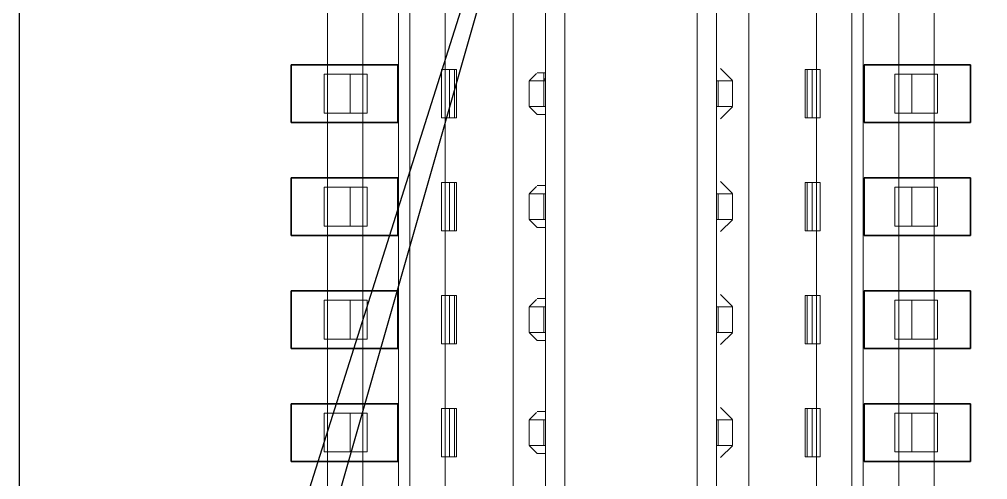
# Model space of a CAD drawing. Header units: millimetres. Extents: x 17 to 508, y 150 to 618.
# Drawn here: x 383.45 to 389.45, y 311.5 to 314.35 of the extents above; entities that cross this region are included whole.
import ezdxf

# ---------------------------------------------------------------- set-up
doc = ezdxf.new("R2010")
doc.units = ezdxf.units.MM
doc.linetypes.add('HIDDEN', pattern=[1.905, 1.27, -0.635])
for name, color, linetype in [('s_layer2', 7, 'Continuous'), ('susb-t_layer0', 3, 'Continuous'), ('中心线', 1, 'Continuous')]:
    doc.layers.add(name, color=color, linetype=linetype)
doc.layers.add('SPT', color=6, linetype='Continuous', lineweight=25)

msp = doc.modelspace()

# ---------------------------------------------------------------- linework, layer by layer
at = {"color": 7, "linetype": 'Continuous', "lineweight": 18}
for p, q in [((386.5077, 325.1505), (386.5077, 310.3322)), ((386.7077, 310.3274), (386.7077, 325.1553)), ((387.7677, 325.1553), (387.7677, 310.3274)), ((387.9677, 310.3322), (387.9677, 325.1505)), ((387.6477, 310.4913), (387.6477, 324.9913)), ((386.8277, 324.8547), (386.8277, 310.6913)), ((385.3577, 324.7213), (385.3577, 310.7613)), ((385.5777, 310.7613), (385.5777, 324.7213)), ((385.7977, 324.7213), (385.7977, 310.7613)), ((388.6777, 324.7213), (388.6777, 310.7613)), ((388.8977, 324.7213), (388.8977, 310.7613)), ((389.1177, 310.7613), (389.1177, 324.7213)), ((385.8677, 310.7613), (385.8677, 319.1413)), ((388.6077, 310.7613), (388.6077, 319.1413)), ((386.7077, 313.9805), (386.7077, 314.5022)), ((387.7677, 313.9805), (387.7677, 314.5022)), ((386.0877, 314.0413), (386.0877, 314.4413)), ((388.3877, 314.0413), (388.3877, 314.4413)), ((386.065, 314.0413), (386.065, 313.7413)), ((386.1448, 314.0413), (386.065, 314.0413)), ((386.1142, 314.0413), (386.0877, 314.0413)), ((386.1448, 313.7413), (386.1448, 314.0413)), ((386.1577, 314.0413), (386.1577, 313.7413)), ((387.7927, 314.0463), (387.8664, 313.9726)), ((388.3177, 314.0413), (388.3177, 313.7413)), ((388.4104, 314.0413), (388.3306, 314.0413)), ((388.3306, 314.0413), (388.3306, 313.7413)), ((388.3612, 314.0413), (388.3877, 314.0413)), ((388.4104, 314.0413), (388.4104, 313.7413)), ((385.3377, 314.0113), (385.3577, 314.0113)), ((385.3377, 314.0113), (385.3377, 313.7714)), ((386.6077, 313.8113), (386.6077, 313.9713)), ((386.6077, 313.9713), (386.7077, 313.9713)), ((386.6094, 313.9731), (386.6523, 314.016)), ((386.7077, 314.0213), (386.6977, 314.0213)), ((386.6977, 314.0213), (386.6977, 313.9713)), ((386.6977, 313.9713), (386.7077, 313.9913)), ((386.7077, 313.9913), (386.7077, 314.0213)), ((386.7081, 313.9713), (386.7077, 313.9805)), ((386.7081, 313.8113), (386.7081, 313.9713)), ((387.7677, 313.9713), (387.7677, 313.9805)), ((387.7677, 313.9713), (387.8677, 313.9713)), ((387.7677, 313.8113), (387.7677, 313.9713)), ((387.8677, 313.9713), (387.8677, 313.8113)), ((389.1377, 314.0113), (389.1177, 314.0113)), ((389.1377, 314.0113), (389.1377, 313.7714)), ((386.6077, 313.8113), (386.7077, 313.8113)), ((386.6577, 313.7613), (386.6094, 313.8096)), ((386.7077, 313.8022), (386.7081, 313.8113)), ((386.7077, 313.2805), (386.7077, 313.8022)), ((387.7677, 313.8113), (387.8677, 313.8113)), ((387.7677, 313.8022), (387.7677, 313.8113)), ((387.7677, 313.8022), (387.7677, 313.2805)), ((387.8664, 313.8101), (387.7927, 313.7363)), ((385.3577, 313.7714), (385.3377, 313.7714)), ((386.065, 313.7413), (386.1448, 313.7413)), ((386.0877, 313.3413), (386.0877, 313.7413)), ((388.4104, 313.7413), (388.3306, 313.7413)), ((388.3877, 313.3413), (388.3877, 313.7413)), ((389.1177, 313.7714), (389.1377, 313.7714)), ((385.3377, 313.3113), (385.3577, 313.3113)), ((385.3377, 313.3113), (385.3377, 313.0713)), ((386.065, 313.3413), (386.065, 313.0413)), ((386.1448, 313.3413), (386.065, 313.3413)), ((386.1142, 313.3413), (386.0877, 313.3413)), ((386.1448, 313.0413), (386.1448, 313.3413)), ((386.1577, 313.3413), (386.1577, 313.0413)), ((386.6094, 313.2731), (386.6523, 313.316)), ((387.7927, 313.3463), (387.8664, 313.2726)), ((388.3177, 313.3413), (388.3177, 313.0413)), ((388.4104, 313.3413), (388.3306, 313.3413)), ((388.3306, 313.3413), (388.3306, 313.0413)), ((388.3612, 313.3413), (388.3877, 313.3413)), ((388.4104, 313.3413), (388.4104, 313.0413)), ((389.1177, 313.3113), (389.1377, 313.3113)), ((389.1377, 313.3113), (389.1377, 313.0713)), ((386.6077, 313.1113), (386.6077, 313.2713)), ((386.6077, 313.2713), (386.7077, 313.2713)), ((386.7081, 313.2713), (386.7077, 313.2805)), ((386.7081, 313.1113), (386.7081, 313.2713)), ((387.7677, 313.2805), (387.7673, 313.2713)), ((387.7673, 313.2713), (387.7673, 313.1113)), ((387.7677, 313.2713), (387.8677, 313.2713)), ((387.8677, 313.2713), (387.8677, 313.1113)), ((385.3577, 313.0713), (385.3377, 313.0713)), ((386.6077, 313.1113), (386.7077, 313.1113)), ((386.6577, 313.0613), (386.6094, 313.1096)), ((386.7077, 313.1022), (386.7081, 313.1113)), ((386.7077, 312.5805), (386.7077, 313.1022)), ((387.7673, 313.1113), (387.7677, 313.1022)), ((387.7677, 313.1113), (387.8677, 313.1113)), ((387.7677, 313.1022), (387.7677, 312.5805)), ((387.8664, 313.1101), (387.7927, 313.0364)), ((389.1177, 313.0713), (389.1377, 313.0713)), ((386.065, 313.0413), (386.1448, 313.0413)), ((386.0877, 312.6413), (386.0877, 313.0413)), ((388.4104, 313.0413), (388.3306, 313.0413)), ((388.3877, 312.6413), (388.3877, 313.0413)), ((385.3377, 312.6113), (385.3577, 312.6113)), ((385.3377, 312.6113), (385.3377, 312.3713)), ((386.065, 312.6413), (386.065, 312.3413)), ((386.1448, 312.6413), (386.065, 312.6413)), ((386.1142, 312.6413), (386.0877, 312.6413)), ((386.1448, 312.3413), (386.1448, 312.6413)), ((386.1577, 312.6413), (386.1577, 312.3413)), ((386.6094, 312.5731), (386.6523, 312.616)), ((387.7927, 312.6463), (387.8664, 312.5726)), ((388.3177, 312.6413), (388.3177, 312.3413)), ((388.3306, 312.6413), (388.3306, 312.3413)), ((388.4104, 312.6413), (388.3306, 312.6413)), ((388.3612, 312.6413), (388.3877, 312.6413)), ((388.4104, 312.6413), (388.4104, 312.3413)), ((389.1177, 312.6113), (389.1377, 312.6113)), ((389.1377, 312.6113), (389.1377, 312.3713)), ((386.6077, 312.4113), (386.6077, 312.5713)), ((386.6077, 312.5713), (386.7077, 312.5713)), ((386.7081, 312.5713), (386.7077, 312.5805)), ((386.7081, 312.4113), (386.7081, 312.5713)), ((387.7677, 312.5805), (387.7673, 312.5713)), ((387.7673, 312.5713), (387.7673, 312.4113)), ((387.7677, 312.5713), (387.8677, 312.5713)), ((387.8677, 312.5713), (387.8677, 312.4113)), ((386.6077, 312.4113), (386.7077, 312.4113)), ((386.6577, 312.3614), (386.6094, 312.4096)), ((386.7077, 312.4022), (386.7081, 312.4113)), ((387.7673, 312.4113), (387.7677, 312.4022)), ((387.7677, 312.4113), (387.8677, 312.4113)), ((387.8664, 312.4101), (387.7927, 312.3363)), ((385.3577, 312.3713), (385.3377, 312.3713)), ((386.7077, 311.8805), (386.7077, 312.4022)), ((387.7677, 312.4022), (387.7677, 311.8805)), ((389.1177, 312.3713), (389.1377, 312.3713)), ((386.065, 312.3413), (386.1448, 312.3413)), ((386.0877, 311.9413), (386.0877, 312.3413)), ((388.4104, 312.3413), (388.3306, 312.3413)), ((388.3877, 311.9413), (388.3877, 312.3413)), ((386.065, 311.9413), (386.065, 311.6413)), ((386.1448, 311.9413), (386.065, 311.9413)), ((386.1142, 311.9413), (386.0877, 311.9413)), ((386.1448, 311.6413), (386.1448, 311.9413)), ((386.1577, 311.9413), (386.1577, 311.6413)), ((387.7927, 311.9463), (387.8664, 311.8726)), ((388.3177, 311.9413), (388.3177, 311.6413)), ((388.3306, 311.9413), (388.3306, 311.6413)), ((388.4104, 311.9413), (388.3306, 311.9413)), ((388.3612, 311.9413), (388.3877, 311.9413)), ((388.4104, 311.9413), (388.4104, 311.6413)), ((385.3377, 311.9114), (385.3577, 311.9114)), ((385.3377, 311.9114), (385.3377, 311.6713)), ((386.6077, 311.7113), (386.6077, 311.8713)), ((386.6077, 311.8713), (386.7077, 311.8713)), ((386.6094, 311.8731), (386.6523, 311.916)), ((386.7081, 311.8713), (386.7077, 311.8805)), ((386.7081, 311.7113), (386.7081, 311.8713)), ((387.7677, 311.8805), (387.7673, 311.8713)), ((387.7673, 311.8713), (387.7673, 311.7113)), ((387.7677, 311.8713), (387.8677, 311.8713)), ((387.8677, 311.8713), (387.8677, 311.7113)), ((389.1177, 311.9114), (389.1377, 311.9114)), ((389.1377, 311.9114), (389.1377, 311.6713)), ((386.6077, 311.7113), (386.7077, 311.7113)), ((386.6577, 311.6613), (386.6094, 311.7096)), ((386.7077, 311.7022), (386.7081, 311.7113)), ((386.7077, 311.1805), (386.7077, 311.7022)), ((387.7673, 311.7113), (387.7677, 311.7022)), ((387.7677, 311.7113), (387.8677, 311.7113)), ((387.7677, 311.7022), (387.7677, 311.1805)), ((387.8664, 311.7101), (387.7927, 311.6363)), ((385.3577, 311.6713), (385.3377, 311.6713)), ((386.065, 311.6413), (386.1448, 311.6413)), ((386.0877, 311.2413), (386.0877, 311.6413)), ((388.4104, 311.6413), (388.3306, 311.6413)), ((388.3877, 311.2413), (388.3877, 311.6413)), ((389.1177, 311.6713), (389.1377, 311.6713))]:
    msp.add_line(p, q, dxfattribs=at)
at = {"color": 7, "linetype": 'HIDDEN', "lineweight": 18}
for p, q in [((386.0877, 313.7413), (386.0877, 314.0413)), ((386.1142, 314.0413), (386.1142, 313.7413)), ((388.3612, 314.0413), (388.3612, 313.7413)), ((388.3877, 314.0413), (388.3877, 313.7413)), ((385.3377, 313.7714), (385.3377, 314.0113)), ((385.3577, 314.0113), (385.603, 314.0113)), ((385.4977, 314.0113), (385.3577, 314.0113)), ((385.603, 314.0113), (385.4977, 314.0113)), ((385.4977, 314.0113), (385.4977, 313.7714)), ((385.603, 314.0113), (385.603, 313.7714)), ((386.6977, 313.9713), (386.6131, 313.9713)), ((386.6977, 313.8113), (386.6977, 313.9713)), ((386.7077, 314.0213), (386.7077, 313.9713)), ((386.7077, 313.7613), (386.7077, 314.0213)), ((386.7077, 313.9713), (386.7077, 313.8113)), ((387.7677, 314.0213), (387.7677, 313.9713)), ((387.7677, 313.7613), (387.7677, 314.0213)), ((387.7677, 313.9713), (387.7677, 313.8113)), ((387.7777, 313.9713), (387.7777, 313.8113)), ((388.8723, 314.0113), (388.9777, 314.0113)), ((388.8723, 314.0113), (389.1177, 314.0113)), ((388.8723, 313.7714), (388.8723, 314.0113)), ((388.9777, 314.0113), (389.1177, 314.0113)), ((388.9777, 313.7714), (388.9777, 314.0113)), ((386.7077, 313.8113), (386.7077, 313.7613)), ((387.7677, 313.8113), (387.7677, 313.7613)), ((385.3377, 313.7714), (385.4977, 313.7714)), ((385.603, 313.7714), (385.3577, 313.7714)), ((385.4977, 313.7714), (385.603, 313.7714)), ((386.1142, 313.7413), (386.0877, 313.7413)), ((388.3612, 313.7413), (388.3877, 313.7413)), ((389.1177, 313.7714), (388.8723, 313.7714)), ((388.8723, 313.7714), (388.9777, 313.7714)), ((389.1377, 313.7714), (388.9777, 313.7714)), ((385.3377, 313.0713), (385.3377, 313.3113)), ((385.3577, 313.3113), (385.603, 313.3113)), ((385.4977, 313.3113), (385.3577, 313.3113)), ((385.603, 313.3113), (385.4977, 313.3113)), ((385.4977, 313.3113), (385.4977, 313.0713)), ((385.603, 313.3113), (385.603, 313.0713)), ((386.0877, 313.0413), (386.0877, 313.3413)), ((386.1142, 313.3413), (386.1142, 313.0413)), ((386.7077, 313.3214), (386.7077, 313.2713)), ((386.7077, 313.0613), (386.7077, 313.3214)), ((387.7677, 313.3214), (387.7677, 313.2713)), ((387.7677, 313.0613), (387.7677, 313.3214)), ((388.3612, 313.3413), (388.3612, 313.0413)), ((388.3877, 313.3413), (388.3877, 313.0413)), ((388.8723, 313.3113), (388.9777, 313.3113)), ((388.8723, 313.3113), (389.1177, 313.3113)), ((388.8723, 313.0713), (388.8723, 313.3113)), ((388.9777, 313.3113), (389.1177, 313.3113)), ((388.9777, 313.0713), (388.9777, 313.3113)), ((386.6977, 313.2713), (386.6977, 313.1113)), ((386.7077, 313.2713), (386.7077, 313.1113)), ((387.7677, 313.2713), (387.7677, 313.1113)), ((387.7777, 313.2713), (387.7777, 313.1113)), ((385.3377, 313.0713), (385.4977, 313.0713)), ((385.603, 313.0713), (385.3577, 313.0713)), ((385.4977, 313.0713), (385.603, 313.0713)), ((386.7077, 313.1113), (386.7077, 313.0613)), ((387.7677, 313.1113), (387.7677, 313.0613)), ((389.1177, 313.0713), (388.8723, 313.0713)), ((388.8723, 313.0713), (388.9777, 313.0713)), ((389.1377, 313.0713), (388.9777, 313.0713)), ((386.1142, 313.0413), (386.0877, 313.0413)), ((388.3612, 313.0413), (388.3877, 313.0413)), ((385.3377, 312.3713), (385.3377, 312.6113)), ((385.3577, 312.6113), (385.603, 312.6113)), ((385.4977, 312.6113), (385.3577, 312.6113)), ((385.603, 312.6113), (385.4977, 312.6113)), ((385.4977, 312.6113), (385.4977, 312.3713)), ((385.603, 312.6113), (385.603, 312.3713)), ((386.0877, 312.3413), (386.0877, 312.6413)), ((386.1142, 312.6413), (386.1142, 312.3413)), ((386.7077, 312.6213), (386.7077, 312.5713)), ((386.7077, 312.3614), (386.7077, 312.6213)), ((387.7677, 312.6213), (387.7677, 312.5713)), ((387.7677, 312.3614), (387.7677, 312.6213)), ((388.3612, 312.6413), (388.3612, 312.3413)), ((388.3877, 312.6413), (388.3877, 312.3413)), ((388.8723, 312.6113), (388.9777, 312.6113)), ((388.8723, 312.6113), (389.1177, 312.6113)), ((388.8723, 312.3713), (388.8723, 312.6113)), ((388.9777, 312.6113), (389.1177, 312.6113)), ((388.9777, 312.3713), (388.9777, 312.6113)), ((386.6977, 312.5713), (386.6977, 312.4113)), ((386.7077, 312.5713), (386.7077, 312.4113)), ((387.7677, 312.5713), (387.7677, 312.4113)), ((387.8669, 312.5713), (387.7777, 312.5713)), ((387.7777, 312.5713), (387.7777, 312.4113)), ((386.7077, 312.4113), (386.7077, 312.3614)), ((387.7677, 312.4113), (387.7677, 312.3614)), ((385.3377, 312.3713), (385.4977, 312.3713)), ((385.603, 312.3713), (385.3577, 312.3713)), ((385.4977, 312.3713), (385.603, 312.3713)), ((389.1177, 312.3713), (388.8723, 312.3713)), ((388.8723, 312.3713), (388.9777, 312.3713)), ((389.1377, 312.3713), (388.9777, 312.3713)), ((386.1142, 312.3413), (386.0877, 312.3413)), ((388.3612, 312.3413), (388.3877, 312.3413)), ((386.0877, 311.6413), (386.0877, 311.9413)), ((386.1142, 311.9413), (386.1142, 311.6413)), ((388.3612, 311.9413), (388.3612, 311.6413)), ((388.3877, 311.9413), (388.3877, 311.6413)), ((385.3377, 311.6713), (385.3377, 311.9114)), ((385.3577, 311.9114), (385.603, 311.9114)), ((385.4977, 311.9114), (385.3577, 311.9114)), ((385.603, 311.9114), (385.4977, 311.9114)), ((385.4977, 311.9114), (385.4977, 311.6713)), ((385.603, 311.9114), (385.603, 311.6713)), ((386.6977, 311.7113), (386.6977, 311.8713)), ((386.7077, 311.9213), (386.7077, 311.8713)), ((386.7077, 311.6613), (386.7077, 311.9213)), ((386.7077, 311.8713), (386.7077, 311.7113)), ((387.7677, 311.9213), (387.7677, 311.8713)), ((387.7677, 311.6613), (387.7677, 311.9213)), ((387.7677, 311.8713), (387.7677, 311.7113)), ((387.7777, 311.8713), (387.7777, 311.7113)), ((388.8723, 311.9114), (388.9777, 311.9114)), ((388.8723, 311.9114), (389.1177, 311.9114)), ((388.8723, 311.6713), (388.8723, 311.9114)), ((388.9777, 311.9114), (389.1177, 311.9114)), ((388.9777, 311.6713), (388.9777, 311.9114)), ((386.7077, 311.7113), (386.7077, 311.6613)), ((387.7677, 311.7113), (387.7677, 311.6613)), ((385.3377, 311.6713), (385.4977, 311.6713)), ((385.603, 311.6713), (385.3577, 311.6713)), ((385.4977, 311.6713), (385.603, 311.6713)), ((386.1142, 311.6413), (386.0877, 311.6413)), ((388.3612, 311.6413), (388.3877, 311.6413)), ((389.1177, 311.6713), (388.8723, 311.6713)), ((388.8723, 311.6713), (388.9777, 311.6713)), ((389.1377, 311.6713), (388.9777, 311.6713))]:
    msp.add_line(p, q, dxfattribs=at)
at = {"color": 7, "linetype": 'Continuous', "lineweight": 18}
for points, knots in [([(386.0877, 314.0413), (386.0867, 314.0413), (386.0847, 314.0413), (386.0716, 314.0413), (386.065, 314.0413)], [0, 0, 0, 0, 0.4999814, 1, 1, 1, 1]), ([(386.1577, 314.0413), (386.1571, 314.0413), (386.1559, 314.0413), (386.1463, 314.0413), (386.1323, 314.0413), (386.1202, 314.0413), (386.1142, 314.0413)], [0, 0, 0, 0, 0.249992, 0.500008, 0.750014, 1, 1, 1, 1]), ([(386.1448, 314.0413), (386.1485, 314.0413), (386.1559, 314.0413), (386.1571, 314.0413), (386.1577, 314.0413)], [0, 0, 0, 0, 0.500041, 1, 1, 1, 1]), ([(388.3177, 314.0413), (388.3183, 314.0413), (388.3195, 314.0413), (388.329, 314.0413), (388.343, 314.0413), (388.3551, 314.0413), (388.3612, 314.0413)], [0, 0, 0, 0, 0.250003, 0.499908, 0.750034, 1, 1, 1, 1]), ([(388.3306, 314.0413), (388.3269, 314.0413), (388.3194, 314.0413), (388.3183, 314.0413), (388.3177, 314.0413)], [0, 0, 0, 0, 0.500131, 1, 1, 1, 1]), ([(388.4104, 314.0413), (388.4038, 314.0413), (388.3906, 314.0413), (388.3887, 314.0413), (388.3877, 314.0413)], [0, 0, 0, 0, 0.499994, 1, 1, 1, 1]), ([(386.1448, 313.7413), (386.1485, 313.7413), (386.1559, 313.7413), (386.1571, 313.7413), (386.1577, 313.7413)], [0, 0, 0, 0, 0.500041, 1, 1, 1, 1]), ([(388.3306, 313.7413), (388.3269, 313.7413), (388.3194, 313.7413), (388.3183, 313.7413), (388.3177, 313.7413)], [0, 0, 0, 0, 0.500131, 1, 1, 1, 1]), ([(386.0877, 313.3413), (386.0867, 313.3413), (386.0847, 313.3413), (386.0716, 313.3413), (386.065, 313.3413)], [0, 0, 0, 0, 0.4999814, 1, 1, 1, 1]), ([(386.1577, 313.3413), (386.1571, 313.3413), (386.1559, 313.3413), (386.1463, 313.3413), (386.1323, 313.3413), (386.1202, 313.3413), (386.1142, 313.3413)], [0, 0, 0, 0, 0.249992, 0.500008, 0.750014, 1, 1, 1, 1]), ([(386.1448, 313.3413), (386.1485, 313.3413), (386.1559, 313.3413), (386.1571, 313.3413), (386.1577, 313.3413)], [0, 0, 0, 0, 0.500041, 1, 1, 1, 1]), ([(388.3177, 313.3413), (388.3183, 313.3413), (388.3195, 313.3413), (388.329, 313.3413), (388.343, 313.3413), (388.3551, 313.3413), (388.3612, 313.3413)], [0, 0, 0, 0, 0.250003, 0.499908, 0.750034, 1, 1, 1, 1]), ([(388.3306, 313.3413), (388.3269, 313.3413), (388.3194, 313.3413), (388.3183, 313.3413), (388.3177, 313.3413)], [0, 0, 0, 0, 0.500131, 1, 1, 1, 1]), ([(388.4104, 313.3413), (388.4038, 313.3413), (388.3906, 313.3413), (388.3887, 313.3413), (388.3877, 313.3413)], [0, 0, 0, 0, 0.499994, 1, 1, 1, 1]), ([(386.1448, 313.0413), (386.1485, 313.0413), (386.1559, 313.0413), (386.1571, 313.0413), (386.1577, 313.0413)], [0, 0, 0, 0, 0.500041, 1, 1, 1, 1]), ([(388.3306, 313.0413), (388.3269, 313.0413), (388.3194, 313.0413), (388.3183, 313.0413), (388.3177, 313.0413)], [0, 0, 0, 0, 0.500131, 1, 1, 1, 1]), ([(386.0877, 312.6413), (386.0867, 312.6413), (386.0847, 312.6413), (386.0716, 312.6413), (386.065, 312.6413)], [0, 0, 0, 0, 0.4999814, 1, 1, 1, 1]), ([(386.1577, 312.6413), (386.1571, 312.6413), (386.1559, 312.6413), (386.1463, 312.6413), (386.1323, 312.6413), (386.1202, 312.6413), (386.1142, 312.6413)], [0, 0, 0, 0, 0.249992, 0.500008, 0.750014, 1, 1, 1, 1]), ([(386.1448, 312.6413), (386.1485, 312.6413), (386.1559, 312.6413), (386.1571, 312.6413), (386.1577, 312.6413)], [0, 0, 0, 0, 0.500041, 1, 1, 1, 1]), ([(388.3177, 312.6413), (388.3183, 312.6413), (388.3195, 312.6413), (388.329, 312.6413), (388.343, 312.6413), (388.3551, 312.6413), (388.3612, 312.6413)], [0, 0, 0, 0, 0.250003, 0.499908, 0.750034, 1, 1, 1, 1]), ([(388.3306, 312.6413), (388.3269, 312.6413), (388.3194, 312.6413), (388.3183, 312.6413), (388.3177, 312.6413)], [0, 0, 0, 0, 0.500131, 1, 1, 1, 1]), ([(388.4104, 312.6413), (388.4038, 312.6413), (388.3906, 312.6413), (388.3887, 312.6413), (388.3877, 312.6413)], [0, 0, 0, 0, 0.499994, 1, 1, 1, 1]), ([(386.1448, 312.3413), (386.1485, 312.3413), (386.1559, 312.3413), (386.1571, 312.3413), (386.1577, 312.3413)], [0, 0, 0, 0, 0.500041, 1, 1, 1, 1]), ([(388.3306, 312.3413), (388.3269, 312.3413), (388.3194, 312.3413), (388.3183, 312.3413), (388.3177, 312.3413)], [0, 0, 0, 0, 0.500131, 1, 1, 1, 1]), ([(386.0877, 311.9413), (386.0867, 311.9413), (386.0847, 311.9413), (386.0716, 311.9413), (386.065, 311.9413)], [0, 0, 0, 0, 0.4999814, 1, 1, 1, 1]), ([(386.1577, 311.9413), (386.1571, 311.9413), (386.1559, 311.9413), (386.1463, 311.9413), (386.1323, 311.9413), (386.1202, 311.9413), (386.1142, 311.9413)], [0, 0, 0, 0, 0.249992, 0.500008, 0.750014, 1, 1, 1, 1]), ([(386.1448, 311.9413), (386.1485, 311.9413), (386.1559, 311.9413), (386.1571, 311.9413), (386.1577, 311.9413)], [0, 0, 0, 0, 0.500041, 1, 1, 1, 1]), ([(388.3177, 311.9413), (388.3183, 311.9413), (388.3195, 311.9413), (388.329, 311.9413), (388.343, 311.9413), (388.3551, 311.9413), (388.3612, 311.9413)], [0, 0, 0, 0, 0.250003, 0.499908, 0.750034, 1, 1, 1, 1]), ([(388.3306, 311.9413), (388.3269, 311.9413), (388.3194, 311.9413), (388.3183, 311.9413), (388.3177, 311.9413)], [0, 0, 0, 0, 0.500131, 1, 1, 1, 1]), ([(388.4104, 311.9413), (388.4038, 311.9413), (388.3906, 311.9413), (388.3887, 311.9413), (388.3877, 311.9413)], [0, 0, 0, 0, 0.499994, 1, 1, 1, 1]), ([(386.1448, 311.6413), (386.1485, 311.6413), (386.1559, 311.6413), (386.1571, 311.6413), (386.1577, 311.6413)], [0, 0, 0, 0, 0.500041, 1, 1, 1, 1]), ([(388.3306, 311.6413), (388.3269, 311.6413), (388.3194, 311.6413), (388.3183, 311.6413), (388.3177, 311.6413)], [0, 0, 0, 0, 0.500131, 1, 1, 1, 1])]:
    msp.add_open_spline(points, degree=3, knots=knots, dxfattribs=at)
at = {"color": 7, "linetype": 'HIDDEN', "lineweight": 18}
for points, knots in [([(386.7077, 314.0213), (386.7003, 314.0213), (386.6856, 314.0213), (386.6699, 314.0213), (386.6599, 314.0213), (386.6566, 314.0213), (386.6599, 314.0213), (386.6699, 314.0213), (386.6856, 314.0213), (386.7003, 314.0213), (386.7077, 314.0213)], [0, 0, 0, 0, 0.1250087, 0.2500195, 0.3750001, 0.4999865, 0.6250044, 0.749985, 0.8749691, 1, 1, 1, 1]), ([(386.065, 313.7413), (386.0716, 313.7413), (386.0847, 313.7413), (386.0867, 313.7413), (386.0877, 313.7413)], [0, 0, 0, 0, 0.5000186, 1, 1, 1, 1]), ([(386.1577, 313.7413), (386.1571, 313.7413), (386.1559, 313.7413), (386.1463, 313.7413), (386.1323, 313.7413), (386.1202, 313.7413), (386.1142, 313.7413)], [0, 0, 0, 0, 0.249992, 0.500008, 0.750014, 1, 1, 1, 1]), ([(386.7077, 313.7613), (386.7003, 313.7613), (386.6856, 313.7613), (386.6699, 313.7613), (386.6599, 313.7613), (386.6566, 313.7613), (386.6599, 313.7613), (386.6699, 313.7613), (386.6856, 313.7613), (386.7003, 313.7613), (386.7077, 313.7613)], [0, 0, 0, 0, 0.1250309, 0.250015, 0.3749956, 0.5000135, 0.6249999, 0.7499805, 0.8749913, 1, 1, 1, 1]), ([(388.3177, 313.7413), (388.3183, 313.7413), (388.3195, 313.7413), (388.329, 313.7413), (388.343, 313.7413), (388.3551, 313.7413), (388.3612, 313.7413)], [0, 0, 0, 0, 0.250003, 0.499908, 0.750034, 1, 1, 1, 1]), ([(388.3877, 313.7413), (388.3887, 313.7413), (388.3906, 313.7413), (388.4038, 313.7413), (388.4104, 313.7413)], [0, 0, 0, 0, 0.500006, 1, 1, 1, 1]), ([(386.7077, 313.3214), (386.7003, 313.3214), (386.6856, 313.3214), (386.6699, 313.3214), (386.6599, 313.3214), (386.6566, 313.3214), (386.6599, 313.3214), (386.6699, 313.3214), (386.6856, 313.3214), (386.7003, 313.3214), (386.7077, 313.3214)], [0, 0, 0, 0, 0.1250087, 0.2500195, 0.3750001, 0.4999865, 0.6250044, 0.749985, 0.8749691, 1, 1, 1, 1]), ([(386.065, 313.0413), (386.0716, 313.0413), (386.0847, 313.0413), (386.0867, 313.0413), (386.0877, 313.0413)], [0, 0, 0, 0, 0.5000186, 1, 1, 1, 1]), ([(386.1577, 313.0413), (386.1571, 313.0413), (386.1559, 313.0413), (386.1463, 313.0413), (386.1323, 313.0413), (386.1202, 313.0413), (386.1142, 313.0413)], [0, 0, 0, 0, 0.249992, 0.500008, 0.750014, 1, 1, 1, 1]), ([(386.7077, 313.0613), (386.7003, 313.0613), (386.6856, 313.0613), (386.6699, 313.0613), (386.6599, 313.0613), (386.6566, 313.0613), (386.6599, 313.0613), (386.6699, 313.0613), (386.6856, 313.0613), (386.7003, 313.0613), (386.7077, 313.0613)], [0, 0, 0, 0, 0.1250309, 0.250015, 0.3749956, 0.5000135, 0.6249999, 0.7499805, 0.8749913, 1, 1, 1, 1]), ([(388.3177, 313.0413), (388.3183, 313.0413), (388.3195, 313.0413), (388.329, 313.0413), (388.343, 313.0413), (388.3551, 313.0413), (388.3612, 313.0413)], [0, 0, 0, 0, 0.250003, 0.499908, 0.750034, 1, 1, 1, 1]), ([(388.3877, 313.0413), (388.3887, 313.0413), (388.3906, 313.0413), (388.4038, 313.0413), (388.4104, 313.0413)], [0, 0, 0, 0, 0.500006, 1, 1, 1, 1]), ([(386.7077, 312.6213), (386.7003, 312.6213), (386.6856, 312.6213), (386.6699, 312.6213), (386.6599, 312.6213), (386.6566, 312.6213), (386.6599, 312.6213), (386.6699, 312.6213), (386.6856, 312.6213), (386.7003, 312.6213), (386.7077, 312.6213)], [0, 0, 0, 0, 0.1250087, 0.2500195, 0.3750001, 0.4999865, 0.6250044, 0.749985, 0.8749691, 1, 1, 1, 1]), ([(386.7077, 312.3614), (386.7003, 312.3614), (386.6856, 312.3614), (386.6699, 312.3614), (386.6599, 312.3614), (386.6566, 312.3614), (386.6599, 312.3614), (386.6699, 312.3614), (386.6856, 312.3614), (386.7003, 312.3614), (386.7077, 312.3614)], [0, 0, 0, 0, 0.1250309, 0.250015, 0.3749956, 0.5000135, 0.6249999, 0.7499805, 0.8749913, 1, 1, 1, 1]), ([(386.065, 312.3413), (386.0716, 312.3413), (386.0847, 312.3413), (386.0867, 312.3413), (386.0877, 312.3413)], [0, 0, 0, 0, 0.5000186, 1, 1, 1, 1]), ([(386.1577, 312.3413), (386.1571, 312.3413), (386.1559, 312.3413), (386.1463, 312.3413), (386.1323, 312.3413), (386.1202, 312.3413), (386.1142, 312.3413)], [0, 0, 0, 0, 0.249992, 0.500008, 0.750014, 1, 1, 1, 1]), ([(388.3177, 312.3413), (388.3183, 312.3413), (388.3195, 312.3413), (388.329, 312.3413), (388.343, 312.3413), (388.3551, 312.3413), (388.3612, 312.3413)], [0, 0, 0, 0, 0.250003, 0.499908, 0.750034, 1, 1, 1, 1]), ([(388.3877, 312.3413), (388.3887, 312.3413), (388.3906, 312.3413), (388.4038, 312.3413), (388.4104, 312.3413)], [0, 0, 0, 0, 0.500006, 1, 1, 1, 1]), ([(386.7077, 311.9213), (386.7003, 311.9213), (386.6856, 311.9213), (386.6699, 311.9213), (386.6599, 311.9213), (386.6566, 311.9213), (386.6599, 311.9213), (386.6699, 311.9213), (386.6856, 311.9213), (386.7003, 311.9213), (386.7077, 311.9213)], [0, 0, 0, 0, 0.1250087, 0.2500195, 0.3750001, 0.4999865, 0.6250044, 0.749985, 0.8749691, 1, 1, 1, 1]), ([(386.065, 311.6413), (386.0716, 311.6413), (386.0847, 311.6413), (386.0867, 311.6413), (386.0877, 311.6413)], [0, 0, 0, 0, 0.5000186, 1, 1, 1, 1]), ([(386.1577, 311.6413), (386.1571, 311.6413), (386.1559, 311.6413), (386.1463, 311.6413), (386.1323, 311.6413), (386.1202, 311.6413), (386.1142, 311.6413)], [0, 0, 0, 0, 0.249992, 0.500008, 0.750014, 1, 1, 1, 1]), ([(386.7077, 311.6613), (386.7003, 311.6613), (386.6856, 311.6613), (386.6699, 311.6613), (386.6599, 311.6613), (386.6566, 311.6613), (386.6599, 311.6613), (386.6699, 311.6613), (386.6856, 311.6613), (386.7003, 311.6613), (386.7077, 311.6613)], [0, 0, 0, 0, 0.1250309, 0.250015, 0.3749956, 0.5000135, 0.6249999, 0.7499805, 0.8749913, 1, 1, 1, 1]), ([(388.3177, 311.6413), (388.3183, 311.6413), (388.3195, 311.6413), (388.329, 311.6413), (388.343, 311.6413), (388.3551, 311.6413), (388.3612, 311.6413)], [0, 0, 0, 0, 0.250003, 0.499908, 0.750034, 1, 1, 1, 1]), ([(388.3877, 311.6413), (388.3887, 311.6413), (388.3906, 311.6413), (388.4038, 311.6413), (388.4104, 311.6413)], [0, 0, 0, 0, 0.500006, 1, 1, 1, 1])]:
    msp.add_open_spline(points, degree=3, knots=knots, dxfattribs=at)
at = {"layer": 's_layer2', "color": 2}
for points in [[(385.1325, 314.069), (385.7929, 314.069), (385.7929, 313.7134), (385.1325, 313.7134)], [(388.6824, 314.069), (389.3428, 314.069), (389.3428, 313.7134), (388.6824, 313.7134)], [(385.1325, 313.369), (385.7929, 313.369), (385.7929, 313.0134), (385.1325, 313.0134)], [(388.6824, 313.369), (389.3428, 313.369), (389.3428, 313.0134), (388.6824, 313.0134)], [(385.1325, 312.669), (385.7929, 312.669), (385.7929, 312.3134), (385.1325, 312.3134)], [(388.6824, 312.669), (389.3428, 312.669), (389.3428, 312.3134), (388.6824, 312.3134)], [(385.1325, 311.969), (385.7929, 311.969), (385.7929, 311.6134), (385.1325, 311.6134)], [(388.6824, 311.969), (389.3428, 311.969), (389.3428, 311.6134), (388.6824, 311.6134)]]:
    msp.add_lwpolyline(points, close=True, dxfattribs=at)
at = {"layer": 'SPT', "color": 2, "linetype": 'Continuous'}
for points in [[(385.1325, 313.7134), (385.7929, 313.7134), (385.7929, 314.069), (385.1325, 314.069)], [(388.6824, 313.7134), (389.3428, 313.7134), (389.3428, 314.069), (388.6824, 314.069)], [(385.1325, 313.0134), (385.7929, 313.0134), (385.7929, 313.369), (385.1325, 313.369)], [(388.6824, 313.0134), (389.3428, 313.0134), (389.3428, 313.369), (388.6824, 313.369)], [(385.1325, 312.3134), (385.7929, 312.3134), (385.7929, 312.669), (385.1325, 312.669)], [(388.6824, 312.3134), (389.3428, 312.3134), (389.3428, 312.669), (388.6824, 312.669)], [(385.1325, 311.6133), (385.7929, 311.6133), (385.7929, 311.9689), (385.1325, 311.9689)], [(388.6824, 311.6133), (389.3428, 311.6133), (389.3428, 311.9689), (388.6824, 311.9689)]]:
    msp.add_lwpolyline(points, close=True, dxfattribs=at)
at = {"layer": 'susb-t_layer0', "color": 1, "linetype": 'Continuous'}
msp.add_lwpolyline([(384.4483, 329.1414), (392.2374, 329.1414, -0.414216), (393.2377, 328.1416), (393.2377, 307.3416, -0.414367), (392.2374, 306.3413), (384.4483, 306.3413, -0.414365), (383.4485, 307.3416), (383.4485, 328.1416, -0.414216)], format="xyb", close=True, dxfattribs=at)
at = {"layer": '中心线'}
for p, q in [((389.3428, 324.3916), (385.1325, 311.0911)), ((389.1377, 324.3913), (385.3377, 311.0913))]:
    msp.add_line(p, q, dxfattribs=at)

doc.saveas('drawing.dxf')
